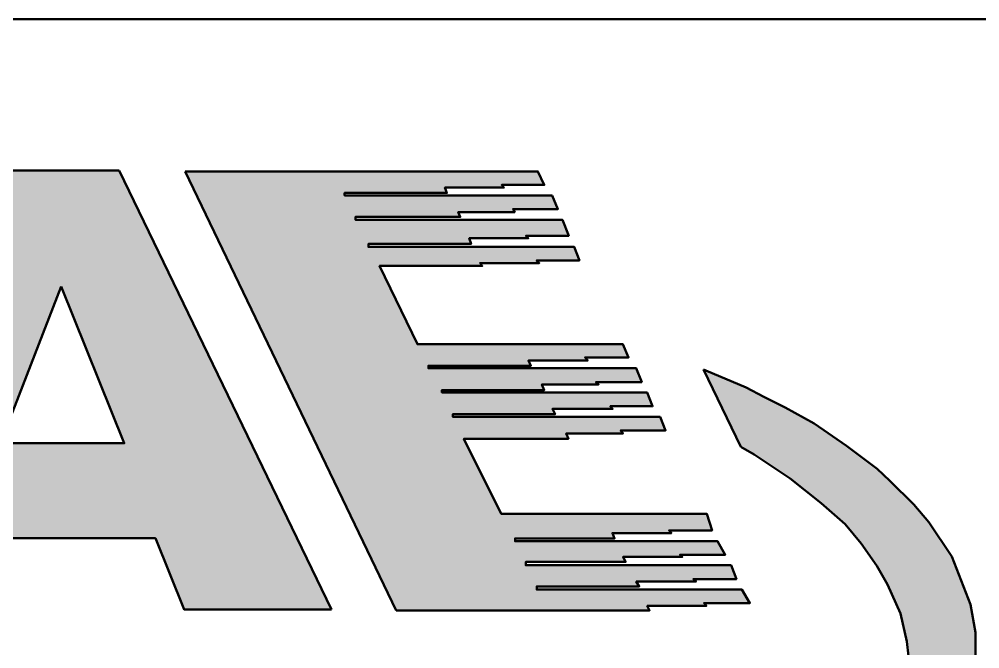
# Model space of a CAD drawing. Extents: x 0 to 420, y 0 to 297.
# Drawn here: x 316.62 to 326.88, y 40.28 to 47 of the extents above; entities that cross this region are included whole.
import ezdxf

# ---------------------------------------------------------------- set-up
doc = ezdxf.new("R2010")
doc.units = 0

msp = doc.modelspace()

# ---------------------------------------------------------------- linework, layer by layer
at = {"color": 7, "lineweight": 50}
msp.add_line((415, 47), (235, 47), dxfattribs=at)
at = {"color": 30, "lineweight": 50, "ltscale": 0.033925}
msp.add_line((317.693, 45.384), (316.336, 45.385), dxfattribs=at)
at = {"color": 30, "lineweight": 50, "ltscale": 0.130132}
msp.add_line((319.957, 40.697), (317.693, 45.384), dxfattribs=at)
at = {"color": 30, "lineweight": 50, "ltscale": 0.130018}
msp.add_line((320.649, 40.686), (318.396, 45.374), dxfattribs=at)
at = {"color": 142, "lineweight": 50, "ltscale": 0.022913}
msp.add_line((324.329, 42.433), (323.93, 43.258), dxfattribs=at)
at = {"color": 30, "lineweight": 50}
for points in [[(320.649, 40.686), (323.353, 40.686), (323.329, 40.735), (323.96, 40.735), (323.935, 40.764), (324.424, 40.764), (324.34, 40.908), (322.149, 40.908), (322.149, 40.942), (323.244, 40.942), (323.212, 40.994), (323.85, 40.994), (323.821, 41.021), (324.28, 41.021), (324.223, 41.168), (322.032, 41.168), (322.032, 41.204), (323.097, 41.204), (323.071, 41.258), (323.702, 41.258), (323.677, 41.281), (324.162, 41.281), (324.08, 41.425), (321.917, 41.425), (321.917, 41.456), (322.98, 41.456), (322.957, 41.513), (323.586, 41.513), (323.561, 41.541), (324.021, 41.541), (323.966, 41.716), (321.771, 41.716), (321.371, 42.52), (322.487, 42.52), (322.464, 42.577), (323.07, 42.577), (323.044, 42.608), (323.525, 42.608), (323.466, 42.754), (321.252, 42.754), (321.252, 42.781), (322.344, 42.781), (322.316, 42.838), (322.958, 42.838), (322.933, 42.867), (323.386, 42.867), (323.327, 43.015), (321.136, 43.015), (321.136, 43.04), (322.229, 43.04), (322.204, 43.1), (322.81, 43.1), (322.781, 43.125), (323.27, 43.125), (323.211, 43.272), (320.992, 43.272), (320.992, 43.3), (322.086, 43.3), (322.061, 43.355), (322.694, 43.355), (322.665, 43.388), (323.129, 43.388), (323.069, 43.528), (320.876, 43.528), (320.471, 44.365), (321.567, 44.365), (321.544, 44.395), (322.175, 44.395), (322.147, 44.424), (322.605, 44.424), (322.549, 44.569), (320.353, 44.569), (320.353, 44.6), (321.449, 44.6), (321.429, 44.66), (322.058, 44.66), (322.034, 44.687), (322.491, 44.687), (322.424, 44.859), (320.213, 44.859), (320.213, 44.888), (321.333, 44.888), (321.311, 44.94), (321.915, 44.94), (321.896, 44.972), (322.375, 44.972), (322.313, 45.118), (320.098, 45.118), (320.098, 45.145), (321.19, 45.145), (321.169, 45.201), (321.798, 45.201), (321.775, 45.23), (322.23, 45.23), (322.161, 45.374), (318.396, 45.374)], [(314.1, 40.697), (315.615, 40.697), (315.922, 41.457), (318.079, 41.457), (318.385, 40.697), (319.957, 40.697)]]:
    msp.add_lwpolyline(points, dxfattribs=at)
msp.add_lwpolyline([(317.073, 44.144), (316.424, 42.471), (317.746, 42.471)], close=True, dxfattribs=at)
at = {"color": 152, "lineweight": 50}
for points in [[(326.832, 39.993), (326.832, 40.449), (326.781, 40.751), (326.579, 41.263), (326.333, 41.629), (326.176, 41.818), (325.917, 42.069), (325.784, 42.197), (325.456, 42.443), (325.109, 42.682), (324.8, 42.852), (324.573, 42.966), (324.384, 43.067), (323.955, 43.249), (323.93, 43.258)], [(324.329, 42.433), (324.469, 42.352), (324.853, 42.096), (325.186, 41.833), (325.44, 41.606), (325.611, 41.402), (325.781, 41.161), (325.893, 40.964), (326.031, 40.652), (326.098, 40.354), (326.118, 40.199)]]:
    msp.add_lwpolyline(points, dxfattribs=at)
at = {"color": 30, "lineweight": 5}
for points in [[(315.922, 41.457), (316.424, 42.471), (316.336, 45.385), (317.073, 44.144)], [(316.336, 45.385), (317.073, 44.144), (317.693, 45.384), (317.746, 42.471)], [(317.693, 45.384), (317.746, 42.471), (319.957, 40.697), (318.079, 41.457)], [(322.161, 45.374), (318.396, 45.374), (321.169, 45.201), (320.098, 45.145)], [(320.098, 45.118), (320.098, 45.145), (320.649, 40.686), (318.396, 45.374)], [(322.161, 45.374), (321.169, 45.201), (322.23, 45.23), (321.775, 45.23)], [(321.798, 45.201), (321.775, 45.23), (321.169, 45.201)], [(321.19, 45.145), (321.169, 45.201), (320.098, 45.145)], [(320.098, 45.118), (320.649, 40.686), (320.213, 44.888), (320.213, 44.859)], [(320.098, 45.118), (320.213, 44.888), (322.313, 45.118)], [(322.313, 45.118), (320.213, 44.888), (321.896, 44.972), (321.311, 44.94)], [(322.313, 45.118), (321.896, 44.972), (322.375, 44.972)], [(321.333, 44.888), (321.311, 44.94), (320.213, 44.888)], [(321.915, 44.94), (321.896, 44.972), (321.311, 44.94)], [(322.424, 44.859), (320.213, 44.859), (321.429, 44.66), (320.353, 44.6)], [(320.353, 44.569), (320.353, 44.6), (320.649, 40.686), (320.213, 44.859)], [(322.424, 44.859), (321.429, 44.66), (322.491, 44.687), (322.034, 44.687)], [(321.449, 44.6), (321.429, 44.66), (320.353, 44.6)], [(322.058, 44.66), (322.034, 44.687), (321.429, 44.66)], [(320.353, 44.569), (320.649, 40.686), (322.549, 44.569), (320.471, 44.365)], [(322.549, 44.569), (320.471, 44.365), (322.147, 44.424), (321.544, 44.395)], [(322.549, 44.569), (322.147, 44.424), (322.605, 44.424)], [(322.175, 44.395), (322.147, 44.424), (321.544, 44.395)], [(321.567, 44.365), (321.544, 44.395), (320.471, 44.365)], [(320.471, 44.365), (320.649, 40.686), (320.876, 43.528)], [(320.992, 43.272), (320.992, 43.3), (320.649, 40.686), (320.876, 43.528)], [(323.069, 43.528), (320.876, 43.528), (322.061, 43.355), (320.992, 43.3)], [(323.069, 43.528), (322.061, 43.355), (323.129, 43.388), (322.665, 43.388)], [(322.694, 43.355), (322.665, 43.388), (322.061, 43.355)], [(322.086, 43.3), (322.061, 43.355), (320.992, 43.3)], [(320.992, 43.272), (320.649, 40.686), (321.252, 42.754), (322.149, 40.908)], [(320.992, 43.272), (321.252, 42.754), (321.136, 43.04), (321.136, 43.015)], [(320.992, 43.272), (321.136, 43.04), (323.211, 43.272)], [(323.211, 43.272), (321.136, 43.04), (322.781, 43.125), (322.204, 43.1)], [(323.211, 43.272), (322.781, 43.125), (323.27, 43.125)], [(322.229, 43.04), (322.204, 43.1), (321.136, 43.04)], [(322.81, 43.1), (322.781, 43.125), (322.204, 43.1)], [(323.327, 43.015), (321.136, 43.015), (322.316, 42.838), (321.252, 42.781)], [(321.252, 42.781), (321.136, 43.015), (321.252, 42.754)], [(323.327, 43.015), (322.316, 42.838), (323.386, 42.867), (322.933, 42.867)], [(322.958, 42.838), (322.933, 42.867), (322.316, 42.838)], [(322.344, 42.781), (322.316, 42.838), (321.252, 42.781)], [(323.466, 42.754), (321.252, 42.754), (322.464, 42.577), (321.371, 42.52)], [(321.252, 42.754), (322.149, 40.908), (321.371, 42.52)], [(323.466, 42.754), (322.464, 42.577), (323.525, 42.608), (323.044, 42.608)], [(322.487, 42.52), (322.464, 42.577), (321.371, 42.52)], [(323.07, 42.577), (323.044, 42.608), (322.464, 42.577)], [(316.424, 42.471), (315.922, 41.457), (317.746, 42.471), (318.079, 41.457)], [(321.771, 41.716), (321.371, 42.52), (322.032, 41.168), (322.149, 40.908)], [(323.966, 41.716), (321.771, 41.716), (322.957, 41.513), (321.917, 41.456)], [(321.771, 41.716), (322.032, 41.168), (321.917, 41.456), (321.917, 41.425)], [(323.966, 41.716), (322.957, 41.513), (324.021, 41.541), (323.561, 41.541)], [(323.586, 41.513), (323.561, 41.541), (322.957, 41.513)], [(319.957, 40.697), (318.079, 41.457), (318.385, 40.697)], [(322.98, 41.456), (322.957, 41.513), (321.917, 41.456)], [(324.08, 41.425), (321.917, 41.425), (323.071, 41.258), (322.032, 41.204)], [(322.032, 41.204), (321.917, 41.425), (322.032, 41.168)], [(324.08, 41.425), (323.071, 41.258), (324.162, 41.281), (323.677, 41.281)], [(323.097, 41.204), (323.071, 41.258), (322.032, 41.204)], [(323.702, 41.258), (323.677, 41.281), (323.071, 41.258)], [(324.223, 41.168), (322.032, 41.168), (323.212, 40.994), (322.149, 40.942)], [(322.149, 40.942), (322.032, 41.168), (322.149, 40.908)], [(324.223, 41.168), (323.212, 40.994), (324.28, 41.021), (323.821, 41.021)], [(323.85, 40.994), (323.821, 41.021), (323.212, 40.994)], [(323.244, 40.942), (323.212, 40.994), (322.149, 40.942)], [(320.649, 40.686), (323.353, 40.686), (322.149, 40.908), (323.329, 40.735)], [(322.149, 40.908), (323.329, 40.735), (324.34, 40.908), (323.935, 40.764)], [(324.34, 40.908), (323.935, 40.764), (324.424, 40.764)], [(323.96, 40.735), (323.935, 40.764), (323.329, 40.735)]]:
    msp.add_solid(points, dxfattribs=at)
at = {"color": 152, "lineweight": 5}
for points in [[(324.329, 42.433), (323.955, 43.249), (323.93, 43.258)], [(324.384, 43.067), (323.955, 43.249), (324.469, 42.352), (324.329, 42.433)], [(324.384, 43.067), (324.469, 42.352), (324.573, 42.966)], [(324.853, 42.096), (324.8, 42.852), (324.469, 42.352), (324.573, 42.966)], [(324.853, 42.096), (325.186, 41.833), (324.8, 42.852), (325.109, 42.682)], [(325.456, 42.443), (325.109, 42.682), (325.44, 41.606), (325.186, 41.833)], [(325.456, 42.443), (325.44, 41.606), (325.784, 42.197), (325.611, 41.402)], [(325.611, 41.402), (325.781, 41.161), (325.784, 42.197), (325.893, 40.964)], [(325.784, 42.197), (325.893, 40.964), (325.917, 42.069), (326.031, 40.652)], [(325.917, 42.069), (326.031, 40.652), (326.176, 41.818), (326.098, 40.354)], [(326.098, 40.354), (326.118, 40.199), (326.176, 41.818), (326.27, 38.77)], [(326.176, 41.818), (326.27, 38.77), (326.333, 41.629), (326.478, 39.067)], [(326.333, 41.629), (326.478, 39.067), (326.579, 41.263), (326.623, 39.312)], [(326.579, 41.263), (326.623, 39.312), (326.781, 40.751), (326.693, 39.489)], [(326.781, 40.751), (326.693, 39.489), (326.75, 39.646)], [(326.781, 40.751), (326.75, 39.646), (326.832, 40.449), (326.832, 39.993)]]:
    msp.add_solid(points, dxfattribs=at)

doc.saveas('drawing.dxf')
